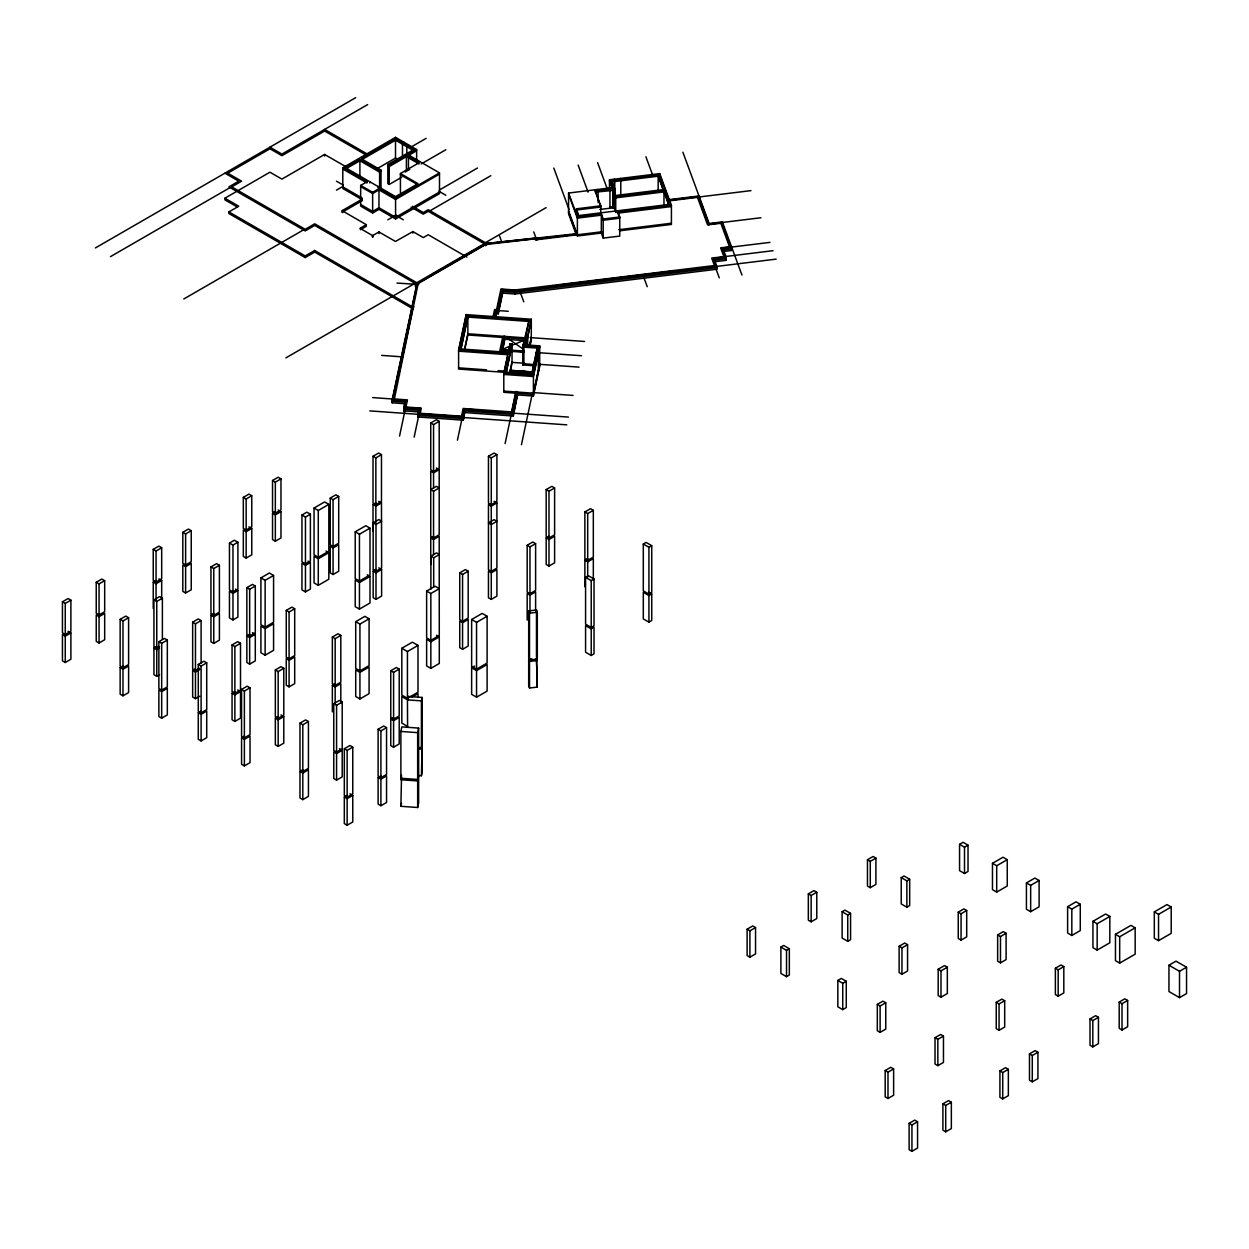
<?xml version="1.0" encoding="UTF-8"?>
<svg xmlns="http://www.w3.org/2000/svg" width="1249" height="1249" viewBox="0 0 1249 1249"><rect width="100%" height="100%" fill="white"/><g stroke="black" fill="none" stroke-linecap="round" stroke-linejoin="round"><path stroke-width="1.5" d="M392.17 401.179L405.207 402.116L405.207 403.739L392.17 402.803L392.17 401.179L416.76 285.568L415.355 284.756L415.355 286.38L416.76 287.192M392.17 402.803L416.354 289.097M398.681 375.012L413.2 306.801M536.492 240.292L536.492 238.668L485.736 244.539L418.165 283.539L394.387 398.962L407.439 399.883L407.19 401.023L405.207 400.898L403.692 408.017L419.102 409.11L418.009 414.309M464.909 412.592L513.308 416.026L517.804 393.294L513.308 414.403L464.909 410.968L463.285 420.179L418.04 416.979L419.102 411.951L403.692 410.859L405.207 402.116M403.692 410.859L405.207 403.739M406.003 400.945L404.582 407.627L419.992 408.72L418.899 413.903L462.552 416.994L464.206 409.235L481.006 410.437M406.393 400.976L405.035 407.424L420.445 408.517L419.336 413.7L462.208 416.744L463.863 408.985L481.052 410.203M399.539 436.088L405.472 408.142M407.19 401.023L405.909 407.018L421.335 408.111L420.226 413.294L461.521 416.229L463.16 408.47L511.575 411.905L515.79 392.061M418.04 416.979L419.102 410.328L403.692 409.235M414.153 437.134L418.993 414.371M506.095 372.436L458.602 369.064L458.602 349.97L466.127 314.607L531.325 319.229L531.293 339.962L530.122 345.458M466.127 315.825L458.602 351.188L508 354.7L508 353.483L458.602 349.97M523.893 345.973L529.108 320.228L467.86 315.888L460.819 348.971L508.234 352.327L510.06 343.772L512.028 343.912L512.028 363.022L510.029 372.452M461.209 348.346L467.86 317.105L529.108 321.446M464.3 350.313L467.829 333.764L502.894 336.262L499.865 350.516L524.424 352.312M464.722 349.689L467.86 334.982L467.86 315.888M457.431 440.194L462.271 417.447M463.285 420.179L464.909 409.75L568.436 417.088M400.882 731.461L401.85 726.887L418.634 728.089L418.634 774.895L417.666 779.454L400.882 778.268L400.882 731.461L417.666 732.648L418.634 728.089M408.314 696.458L407.596 699.893L421.413 700.861L422.146 697.442L408.314 696.458L408.314 700.361M492.98 317.121L494.588 309.549L496.556 309.69L500.958 288.987L515.025 289.987L714.428 265.522L711.696 258.09L723.858 256.607L720.642 247.833L729.494 246.756L720.845 223.259M493.698 317.496L495.275 310.064L497.258 310.205L501.661 289.503L514.931 290.439M494.058 317.683L495.619 310.33L497.602 310.47L502.004 289.752L514.931 290.674M494.776 318.042L496.321 310.829L498.289 310.97L502.691 290.268L515.119 291.158L776.175 259.121M495.166 317.465L496.321 312.047L498.289 312.188L502.691 291.485L515.119 292.375L716.785 267.629L716.785 269.253L515.119 293.999L502.691 293.109L498.289 313.827L496.321 313.686L495.556 317.293M400.882 778.268L401.522 775.223M417.666 807.494L417.666 780.922L418.634 776.363L418.634 802.935L417.666 807.494L400.882 806.308L401.522 776.691M480.709 410.874L480.943 409.734M400.882 806.308L401.522 803.263M504.003 335.747L500.974 350.017L508.452 350.547M524.424 351.094L502.082 349.517L504.877 336.403L527.219 337.979M515.025 289.987L515.119 291.158M504.877 339.244L502.082 352.359L504.877 337.62L504.877 339.244L525.345 340.696M417.962 747.433L421.413 747.683L422.146 744.263L422.146 697.442M421.413 775.723L422.146 745.715L422.146 772.288L421.413 775.723L417.962 775.473M539.693 364.973L533.401 394.403L503.8 392.311L503.8 373.217L508 353.483M504.174 372.639L507.609 356.496M508.234 353.561L510.06 345.005M512.028 345.146L506.017 373.435L512.028 343.912M509.592 373.108L511.996 361.788M510.357 371.921L521.223 372.702M510.685 370.391L521.551 371.156M515.369 374.278L516.118 370.766M533.823 365.723L522.847 364.942L522.847 345.848L529.108 320.228M523.097 345.926L522.847 347.066L537.476 348.096L532.09 373.42M531.325 319.229L525.86 344.896L539.693 345.879L539.662 366.597L533.401 396.027L517.804 394.918M505.096 443.582L516.196 391.39M525.86 346.114L531.325 320.447M514.369 402.553L516.586 392.108M514.76 402.584L516.977 392.139M522.847 364.942L523.097 344.708M513.308 413.185L517.773 392.202M521.442 373.982L522.16 370.625L524.143 370.766L523.425 374.122M521.817 374.622L522.597 370.937L523.581 371.015L522.8 374.7M522.785 371.25L522.207 372.764M523.269 371.281L523.19 372.842M529.685 344.693L531.293 337.105M529.717 345.911L531.325 338.338M524.174 372.905L533.182 373.841M524.502 371.375L533.51 372.296M522.847 345.848L537.476 346.879L531.699 374.029L506.017 372.202M533.401 396.027L533.432 375.309L539.693 345.879M539.693 347.097L533.432 376.527L503.8 374.435M521.442 444.738L532.542 392.545L573.041 395.418M538.303 370.141L533.401 393.185L503.769 391.093M539.053 366.613L539.662 363.756M360.212 228.208L366.3 224.664L366.3 226.288L360.321 229.738M362.241 199.044L342.413 210.503L342.335 212.424M95.408 247.942L355.668 97.687M367.643 104.588L281.915 154.08L269.956 147.179M110.474 256.638L230.113 187.569M237.216 206.959L224.882 199.84L224.882 198.216L269.925 172.206L281.899 179.107L324.615 154.454L346.582 167.132M413.325 309.034L314.686 252.095L305.193 257.575L228.895 213.532L228.895 211.908L238.746 206.21L224.882 198.216M362.163 199.684L342.788 188.505L342.788 167.772L395.511 137.343L416.62 149.537L416.62 159.685M344.443 168.037L347.737 166.148M379.04 148.069L382.335 146.164M385.629 144.26L388.923 142.37M381.007 171.316L379.602 172.128L359.899 160.746L345.614 168.99L345.614 167.772L359.899 159.529L379.602 170.91L381.007 170.098L381.007 189.192M371.156 165.617L361.304 159.934L395.511 140.185L413.809 150.754L413.809 149.537L395.511 138.967L361.304 158.717L381.007 170.098M406.831 146.726L408.251 144.697M336.465 190.129L343.1 186.288M411.171 146.992L426.128 138.358M375.965 169.349L395.511 158.061L398.29 159.669M401.725 177.233L389.251 184.43L387.83 183.619L387.83 164.525L413.809 149.537M387.83 164.525L389.251 165.336L406.409 155.422L419.086 162.745L400.429 173.502L400.429 192.596M416.62 150.754L407.83 155.828L407.83 154.611L416.62 149.537M407.83 154.611L439.492 172.893L439.492 193.626L395.574 218.981L378.962 209.379L372.639 213.048L360.664 206.132L360.664 185.414L367.003 181.761L367.003 182.978L342.788 168.99M183.806 298.979L303.445 229.91M405.098 172.034L409.766 169.333M421.194 163.962L445.831 149.739M360.664 185.414L372.639 192.315L378.962 188.661L395.574 198.248L439.492 172.893M342.445 212.111L362.241 200.667M401.991 194.141L405.207 192.284M439.492 174.111L395.574 199.465L378.962 189.879L372.639 193.533L360.664 186.632M228.895 211.908L305.193 255.951L314.686 250.471L413.325 307.41M387.83 219.793L396.136 215M439.305 190.067L477.493 168.022M439.492 191.987L395.574 217.342L378.962 207.756L372.639 211.409L360.664 204.508M360.196 228.411L372.28 235.437L372.483 237.123L372.733 235.515L378.962 231.971L395.48 241.447L412.888 231.58L423.286 237.591L428.22 234.734L466.876 257.06M430.062 210.769L490.795 175.703M285.849 357.901L414.996 283.336M485.377 242.712L546.125 207.631M415.355 283.539L485.736 242.915M429.999 275.732L485.736 243.555L535.883 237.997L536.914 239.792M430.281 275.904L485.736 243.883L577.179 234.328M415.355 284.756L485.736 244.133L486.829 244.757M62.45 601.784L68.086 598.536L70.896 600.16L70.896 631.213L65.26 634.461L62.45 632.837L62.45 601.784L65.26 603.408L70.896 600.16M96.235 582.284L101.856 579.036L104.682 580.66L104.682 611.698L99.046 614.961L96.235 613.321L96.235 582.284L99.046 583.908L104.682 580.66M153.237 549.373L158.873 546.125L161.683 547.749L161.683 578.787L156.063 582.034L153.237 580.41L153.237 549.373L156.063 550.996L161.683 547.749M182.807 532.308L188.427 529.061L191.238 530.684L191.238 561.722L185.617 564.97L182.807 563.346L182.807 532.308L185.617 533.932L191.238 530.684M243.321 497.367L248.957 494.104L251.767 495.728L251.767 526.781L246.147 530.029L243.321 528.405L243.321 497.367L246.147 498.991L251.767 495.728M272.532 480.49L278.168 477.243L280.978 478.867L280.978 509.92L275.342 513.167L272.532 511.544L272.532 480.49L275.342 482.13L280.978 478.867M153.237 608.45L153.237 582.128L156.063 580.504M278.168 509.998L280.978 511.622L280.978 537.96L275.342 541.207L272.532 539.584L272.532 513.245L275.342 511.622M373.029 456.275L378.666 453.028L381.476 454.652L381.476 501.458L375.855 504.721L373.029 503.097L373.029 456.275L375.855 457.899L381.476 454.652M430.749 422.958L436.385 419.711L439.195 421.335L439.195 468.141L433.559 471.404L430.749 469.765L430.749 422.958L433.559 424.582L439.195 421.335M65.26 636.163L70.896 632.915L70.896 659.238L65.26 662.501L62.45 660.877L62.45 634.539L65.26 636.163L65.26 662.501M99.046 616.663L104.682 613.415L104.682 639.738L99.046 642.985L96.235 641.361L96.235 615.039L99.046 616.663L99.046 642.985M153.237 582.128L156.063 583.751L161.683 580.504L161.683 599.301M185.617 566.687L191.238 563.424L191.238 589.762L185.617 593.01L182.807 591.386L182.807 565.063L185.617 566.687L185.617 593.01M246.147 531.731L251.767 528.483L251.767 554.821L246.147 558.069L243.321 556.445L243.321 530.107L246.147 531.731L246.147 558.069M272.532 513.245L275.342 514.869L280.978 511.622M229.457 543.065L234.375 540.224L237.903 542.253L237.903 589.06L232.97 591.917L229.457 589.871L229.457 543.065L232.97 545.095L237.903 542.253M120.154 619.348L125.79 616.085L128.6 617.724L128.6 664.53L122.98 667.778L120.154 666.154L120.154 619.348L122.98 620.972L128.6 617.724M159.575 646.654L156.765 648.278L153.939 646.654L153.939 599.832L159.575 596.585L162.386 598.209L162.386 639.176M210.956 566.921L216.577 563.674L219.402 565.297L219.402 612.104L213.766 615.367L210.956 613.727L210.956 566.921L213.766 568.545L219.402 565.297M330.251 498.054L335.872 494.807L338.698 496.431L338.698 543.237L333.061 546.484L330.251 544.861L330.251 498.054L333.061 499.678L338.698 496.431M301.946 515.025L306.864 512.184L310.392 514.213L310.392 561.035L305.459 563.877L301.946 561.847L301.946 515.025L305.459 517.055L310.392 514.213M314.045 508.046L324.599 501.942L328.83 504.377L328.83 551.199L318.276 557.288L314.045 554.853L314.045 508.046L318.276 510.482L328.83 504.377M153.939 599.832L156.765 601.456L162.386 598.209M373.029 531.122L373.029 504.549L375.855 502.925M373.029 504.549L375.855 506.173L381.476 502.925L381.616 568.03L375.996 571.277L373.17 569.653L373.17 522.831L378.806 519.584L381.616 521.208L375.996 524.455L373.17 522.831M433.559 472.856L439.195 469.608L439.195 534.791L433.559 538.038L430.749 536.414L430.749 471.232L433.559 472.856L433.559 488.047M232.97 593.369L237.903 590.527L237.903 617.1L232.97 619.941L229.457 617.912L229.457 591.339L232.97 593.369L232.97 619.941M260.916 577.897L269.362 573.01L273.578 575.446L273.578 622.267L265.131 627.139L260.916 624.703L260.916 577.897L265.131 580.332L273.578 575.446M246.849 587.654L252.47 584.391L255.296 586.015L255.296 632.837L249.659 636.084L246.849 634.461L246.849 587.654L249.659 589.278L255.296 586.015M158.873 641.689L164.493 638.442L167.319 640.066L167.319 686.872L161.683 690.119L158.873 688.496L158.873 641.689L161.683 643.313L167.319 640.066M199.684 668.184L195.469 670.619L192.658 668.996L192.658 622.189L198.279 618.942L201.105 620.566L201.105 663.469M192.658 622.189L195.469 623.813L201.105 620.566M355.216 531.809L365.785 525.72L370.001 528.155L370.001 574.962L359.447 581.066L355.216 578.63L355.216 531.809L359.447 534.244L370.001 528.155M120.154 667.622L122.98 669.245L128.6 665.982L128.6 692.571L122.98 695.818L120.154 694.194L120.154 667.622L122.98 665.982M159.575 674.679L156.765 676.318L153.939 674.679L153.939 648.106L156.765 646.482M210.956 615.195L213.766 616.819L219.402 613.571L219.402 640.144L213.766 643.391L210.956 641.767L210.956 615.195L213.766 613.571M488.453 456.275L494.089 453.028L496.899 454.652L496.899 501.458L491.279 504.721L488.453 503.097L488.453 456.275L491.279 457.899L496.899 454.652M153.939 648.106L156.765 649.73L159.575 648.106M333.061 547.952L338.698 544.705L338.698 571.277L333.061 574.524L330.251 572.901L330.251 546.328L333.061 547.952L333.061 574.524M305.459 565.329L310.392 562.487L310.392 589.06L305.459 591.917L301.946 589.871L301.946 563.299L305.459 565.329L305.459 591.917M433.559 491.232L439.195 487.969L436.385 486.345L430.749 489.592L433.559 491.232L433.559 538.038M318.276 558.756L328.83 552.651L328.83 579.239L318.276 585.328L314.045 582.893L314.045 556.32L318.276 558.756L318.276 585.328M286.255 610.402L291.891 607.155L294.702 608.778L294.702 655.584L289.081 658.832L286.255 657.208L286.255 610.402L289.081 612.026L294.702 608.778M252.47 632.665L255.296 634.289L255.296 660.877L249.659 664.125L246.849 662.501L246.849 635.928L249.659 634.289M198.279 664.452L203.915 661.189L206.725 662.813L206.725 709.635L201.105 712.882L198.279 711.259L198.279 664.452L201.105 666.076L206.725 662.813M232.064 644.937L237.7 641.689L240.511 643.313L240.511 690.119L234.874 693.382L232.064 691.759L232.064 644.937L234.874 646.56L240.511 643.313M199.684 696.224L195.469 698.659L192.658 697.036L192.658 670.463L195.469 668.839M246.849 635.928L249.659 637.552L255.296 634.289M265.131 628.606L273.578 623.719L273.578 650.307L265.131 655.179L260.916 652.743L260.916 626.171L265.131 628.606L265.131 655.179M161.683 691.587L167.319 688.34L167.319 714.912L161.683 718.159L158.873 716.536L158.873 689.963L161.683 691.587L161.683 718.159M192.658 670.463L195.469 672.087L199.684 669.651M378.806 567.858L381.616 569.482L381.616 596.054L375.996 599.317L373.17 597.678L373.17 571.105L375.996 569.482M430.749 564.454L430.749 537.866L433.559 536.243M373.17 571.105L375.996 572.729L381.616 569.482M430.749 537.866L433.559 539.506L439.195 536.243L439.289 635.444L430.843 640.331L426.627 637.88L426.627 591.074L435.074 586.203L439.289 588.638L430.843 593.509L426.627 591.074M491.279 506.173L496.899 502.925L496.899 568.108L491.279 571.355L488.453 569.731L488.453 504.549L491.279 506.173L491.279 523.269M359.447 582.518L370.001 576.429L370.001 603.002L359.447 609.106L355.216 606.655L355.216 580.082L359.447 582.518L359.447 609.106M430.889 556.164L436.526 552.901L439.336 554.525L433.7 557.788L430.889 556.164L430.889 589.309M546.172 489.592L551.808 486.345L554.618 487.969L554.618 534.791L548.982 538.038L546.172 536.414L546.172 489.592L548.982 491.232L554.618 487.969M491.279 524.549L496.899 521.286L494.089 519.662L488.453 522.925L491.279 524.549L491.279 571.355M355.715 621.659L364.864 616.366L369.079 618.801L369.079 665.623L359.931 670.9L355.715 668.465L355.715 621.659L359.931 624.094L369.079 618.801M198.279 712.711L201.105 714.35L206.725 711.087L206.725 737.675L201.105 740.922L198.279 739.299L198.279 712.711L201.105 711.087M237.7 689.963L240.511 691.587L240.511 718.159L234.874 721.407L232.064 719.783L232.064 693.211L234.874 691.587M289.081 660.299L294.702 657.052L294.702 683.625L289.081 686.872L286.255 685.248L286.255 658.676L289.081 660.299L289.081 686.872M241.572 689.432L247.193 686.185L250.019 687.809L250.019 734.615L244.382 737.878L241.572 736.239L241.572 689.432L244.382 691.056L250.019 687.809M275.342 669.932L280.978 666.685L283.788 668.309L283.788 715.115L278.168 718.362L275.342 716.739L275.342 669.932L278.168 671.556L283.788 668.309M332.359 637.021L337.995 633.774L340.805 635.398L340.805 682.204L335.169 685.451L332.359 683.827L332.359 637.021L335.169 638.645L340.805 635.398M232.064 693.211L234.874 694.834L240.511 691.587M459.741 572.823L465.377 569.56L468.188 571.199L468.188 618.005L462.567 621.253L459.741 619.629L459.741 572.823L462.567 574.446L468.188 571.199M527.172 545.267L532.792 542.019L535.618 543.643L535.618 590.449L529.982 593.697L527.172 592.073L527.172 545.267L529.982 546.89L535.618 543.643M584.875 511.949L590.512 508.702L593.322 510.326L593.322 557.132L587.701 560.379L584.875 558.756L584.875 511.949L587.701 513.573L593.322 510.326M546.172 537.866L548.982 539.506L554.618 536.243L554.618 562.815L548.982 566.078L546.172 564.454L546.172 537.866L548.982 536.243M491.279 572.823L496.899 569.56L496.899 596.148L491.279 599.395L488.453 597.771L488.453 571.199L491.279 572.823L491.279 599.395M241.572 737.706L244.382 739.33L250.019 736.083L250.019 762.655L244.382 765.902L241.572 764.279L241.572 737.706L244.382 736.083M280.978 714.959L283.788 716.583L283.788 743.155L278.168 746.402L275.342 744.779L275.342 718.206L278.168 716.583M332.359 711.868L332.359 685.295L335.169 683.671M359.931 672.368L369.079 667.075L369.079 693.663L359.931 698.94L355.715 696.505L355.715 669.932L359.931 672.368L359.931 698.94M401.819 648.262L412.373 642.173L417.993 645.421L417.993 692.227L407.439 698.332L401.819 695.084L401.819 648.262L407.439 651.525L417.993 645.421M275.342 718.206L278.168 719.83L283.788 716.583M332.359 685.295L335.169 686.919L340.805 683.671L340.805 702.641M462.567 622.72L468.188 619.457L468.188 646.045L462.567 649.293L459.741 647.669L459.741 621.096L462.567 622.72L462.567 649.293M430.843 641.783L439.289 636.912L439.289 663.484L430.843 668.356L426.627 665.92L426.627 639.347L430.843 641.783L430.843 668.356M471.638 619.504L482.192 613.4L487.11 616.257L487.11 663.063L476.556 669.152L471.638 666.31L471.638 619.504L476.556 622.345L487.11 616.257M299.979 723.155L305.615 719.908L308.425 721.532L308.425 768.338L302.804 771.601L299.979 769.977L299.979 723.155L302.804 724.779L308.425 721.532M333.764 703.655L339.4 700.408L342.21 702.032L342.21 748.838L336.574 752.085L333.764 750.462L333.764 703.655L336.574 705.279L342.21 702.032M390.765 670.744L396.401 667.497L399.212 669.121L399.212 715.927L393.591 719.174L390.765 717.551L390.765 670.744L393.591 672.368L399.212 669.121M584.875 586.796L584.875 560.223L587.701 558.6M527.172 620.113L527.172 593.54L529.982 595.164L535.618 591.917L535.618 610.902M584.875 560.223L587.701 561.847L593.322 558.6L593.322 579.474M585.578 577.366L588.404 575.742L594.024 578.99L594.024 625.796L591.214 627.435L585.578 624.172L585.578 577.366L591.214 580.613L594.024 578.99M643.297 544.049L646.108 542.425L651.744 545.672L651.744 592.479L648.934 594.102L643.297 590.855L643.297 544.049L648.934 547.296L651.744 545.672M411.967 697.176L417.993 693.695L417.993 697.488M471.638 667.778L476.556 670.619L487.11 664.515L487.11 691.103L476.556 697.192L471.638 694.35L471.638 667.778L474.651 666.029M299.979 771.429L302.804 773.053L308.425 769.806L308.425 796.378L302.804 799.641L299.979 798.002L299.979 771.429L302.804 769.806M390.765 719.018L393.591 720.642L399.212 717.394L399.212 743.967L393.591 747.214L390.765 745.591L390.765 719.018L393.591 717.394M344.318 748.76L349.954 745.512L352.764 747.136L352.764 793.942L347.144 797.19L344.318 795.566L344.318 748.76L347.144 750.384L352.764 747.136M378.104 729.26L383.74 726.012L386.55 727.636L386.55 774.442L380.914 777.69L378.104 776.066L378.104 729.26L380.914 730.884L386.55 727.636M336.574 753.553L342.21 750.306L342.21 776.878L336.574 780.125L333.764 778.502L333.764 751.929L336.574 753.553L336.574 780.125M591.214 628.887L594.024 627.263L594.024 653.836L591.214 655.46L585.578 652.212L585.578 625.64L591.214 628.887L591.214 655.46M648.934 595.57L651.744 593.946L651.744 620.519L648.934 622.143L643.297 618.895L643.297 592.323L648.934 595.57L648.934 622.143M349.954 793.786L352.764 795.41L352.764 821.983L347.144 825.23L344.318 823.606L344.318 797.034L347.144 795.41M378.104 777.534L380.914 779.157L386.55 775.91L386.55 802.482L380.914 805.73L378.104 804.106L378.104 777.534L380.914 775.91M344.318 797.034L347.144 798.657L352.764 795.41M747.105 929.209L752.741 925.962L755.551 927.585L755.551 953.924L749.915 957.171L747.105 955.547L747.105 929.209L749.915 930.833L755.551 927.585M808.337 893.862L813.973 890.615L816.784 892.239L816.784 918.561L811.147 921.824L808.337 920.201L808.337 893.862L811.147 895.486L816.784 892.239M867.462 859.734L873.082 856.486L875.908 858.11L875.908 884.433L870.272 887.68L867.462 886.056L867.462 859.734L870.272 861.357L875.908 858.11M780.89 947.085L783.701 945.462L789.337 948.725L789.337 975.047L786.527 976.671L780.89 973.424L780.89 947.085L786.527 950.348L789.337 948.725M842.123 911.739L844.933 910.115L850.569 913.362L850.569 939.701L847.743 941.324L842.123 938.077L842.123 911.739L847.743 914.986L850.569 913.362M901.232 877.61L904.057 875.986L909.678 879.234L909.678 905.572L906.868 907.196L901.232 903.933L901.232 877.61L906.868 880.857L909.678 879.234M959.575 844.324L963.088 842.294L968.022 845.136L968.022 871.474L964.509 873.504L959.575 870.662L959.575 844.324L964.509 847.165L968.022 845.136M992.471 863.324L1003.041 857.22L1007.256 859.671L1007.256 885.994L996.702 892.083L992.471 889.647L992.471 863.324L996.702 865.76L1007.256 859.671M837.829 980.449L841.342 978.42L846.26 981.261L846.26 1007.584L842.747 1009.629L837.829 1006.788L837.829 980.449L842.747 983.291L846.26 981.261M899.124 946.274L904.76 943.026L907.57 944.65L907.57 970.988L901.95 974.236L899.124 972.612L899.124 946.274L901.95 947.897L907.57 944.65M958.248 912.145L963.869 908.897L966.695 910.521L966.695 936.859L961.059 940.107L958.248 938.483L958.248 912.145L961.059 913.768L966.695 910.521M1026.428 882.934L1034.875 878.047L1039.106 880.483L1039.106 906.821L1030.659 911.692L1026.428 909.256L1026.428 882.934L1030.659 885.369L1039.106 880.483M877.313 1004.383L882.934 1001.136L885.76 1002.76L885.76 1029.098L880.123 1032.345L877.313 1030.722L877.313 1004.383L880.123 1006.007L885.76 1002.76M938.186 969.24L944.525 965.586L947.335 967.21L947.335 993.533L940.997 997.186L938.186 995.562L938.186 969.24L940.997 970.863L947.335 967.21M997.654 934.908L1003.29 931.645L1006.101 933.284L1006.101 959.607L1000.48 962.854L997.654 961.23L997.654 934.908L1000.48 936.531L1006.101 933.284M1067.614 906.696L1076.06 901.825L1080.276 904.26L1080.276 930.583L1071.829 935.47L1067.614 933.034L1067.614 906.696L1071.829 909.131L1080.276 904.26M1092.937 921.325L1105.615 914.018L1109.83 916.454L1109.83 942.776L1097.168 950.099L1092.937 947.663L1092.937 921.325L1097.168 923.76L1109.83 916.454M935.017 1037.7L940.653 1034.453L943.463 1036.077L943.463 1062.415L937.843 1065.662L935.017 1064.039L935.017 1037.7L937.843 1039.324L943.463 1036.077M996.249 1002.354L1001.885 999.106L1004.696 1000.73L1004.696 1027.053L999.059 1030.316L996.249 1028.692L996.249 1002.354L999.059 1003.977L1004.696 1000.73M1055.374 968.225L1060.994 964.977L1063.82 966.601L1063.82 992.924L1058.184 996.171L1055.374 994.547L1055.374 968.225L1058.184 969.849L1063.82 966.601M1115.466 934.33L1130.954 925.384L1135.169 927.82L1135.169 954.158L1119.682 963.104L1115.466 960.653L1115.466 934.33L1119.682 936.766L1135.169 927.82M1154.31 911.895L1166.988 904.588L1171.203 907.024L1171.203 933.346L1158.541 940.669L1154.31 938.233L1154.31 911.895L1158.541 914.33L1171.203 907.024M885.182 1070.534L890.818 1067.286L893.628 1068.91L893.628 1095.232L887.992 1098.495L885.182 1096.856L885.182 1070.534L887.992 1072.157L893.628 1068.91M1168.955 965.212L1175.996 961.152L1186.55 967.241L1186.55 993.579L1179.509 997.639L1168.955 991.534L1168.955 965.212L1179.509 971.3L1186.55 967.241M909.116 1123.366L914.752 1120.103L917.562 1121.743L917.562 1148.065L911.942 1151.313L909.116 1149.689L909.116 1123.366L911.942 1124.99L917.562 1121.743M942.901 1103.851L948.537 1100.603L951.348 1102.227L951.348 1128.565L945.712 1131.813L942.901 1130.189L942.901 1103.851L945.712 1105.474L951.348 1102.227M999.918 1070.939L1005.539 1067.692L1008.349 1069.316L1008.349 1095.654L1002.728 1098.901L999.918 1097.278L999.918 1070.939L1002.728 1072.563L1008.349 1069.316M1029.473 1053.875L1035.093 1050.628L1037.919 1052.251L1037.919 1078.59L1032.283 1081.837L1029.473 1080.213L1029.473 1053.875L1032.283 1055.499L1037.919 1052.251M1090.002 1018.934L1095.623 1015.687L1098.449 1017.311L1098.449 1043.633L1092.813 1046.896L1090.002 1045.257L1090.002 1018.934L1092.813 1020.558L1098.449 1017.311M1119.198 1002.073L1124.834 998.825L1127.644 1000.449L1127.644 1026.772L1122.024 1030.019L1119.198 1028.395L1119.198 1002.073L1122.024 1003.696L1127.644 1000.449M372.951 235.452L372.827 237.123M502.082 349.517L525.704 339.541M609.465 189.942L609.465 179.778L659.706 173.595L671.416 205.32L671.416 224.43L619.785 230.784M611.838 180.668L658.176 174.969L663.562 190.8L658.176 176.187L611.838 181.886L611.838 180.668L614.898 188.989L614.898 208.083L612.791 207.88L612.791 188.771L595.273 190.925L600.769 207.037L576.429 210.035L578.912 216.748L576.429 208.817L600.769 205.82L600.769 212.408M576.289 234.75L568.56 213.766L568.576 193.049L612.385 187.647L609.465 179.778M612.791 188.771L614.898 188.989M595.273 192.159L614.898 190.207L611.838 181.886M615.289 211.05L615.289 195.515L663.562 189.583M615.289 195.515L615.695 196.639L663.984 190.707L669.058 205.663L663.984 191.924L615.695 197.857L615.289 196.733M668.668 199.699L699.003 195.968L709.135 223.509L722.375 221.885L741.953 275.061M609.949 207.022L614.789 206.6L613.602 203.384M668.699 200.168L698.378 196.515L708.526 224.055L721.766 222.431L730.915 247.286L722.047 248.364L725.279 257.138L713.882 258.527M669.027 200.355L698.082 196.796L708.214 224.336L721.454 222.712L730.93 248.801M699.362 196.952L750.961 190.629M668.668 200.917L699.003 197.186L709.135 224.742M599.785 209.473L612.791 207.88M578.912 215.531L669.058 204.446M568.576 193.049L577.381 216.904L601.331 213.954L603.189 219.012L603.189 238.106L619.738 236.077L619.738 216.983L617.88 211.924L671.416 205.32M601.784 215.109L577.381 218.122L568.576 194.266M617.88 211.924L617.88 213.142L671.416 206.553M603.189 219.012L619.738 216.983M576.929 233.657L486.829 243.539L428.235 209.707L423.302 212.549L412.545 206.335M536.305 239.121L577.085 234.109M601.753 231.783L535.384 239.933L534.962 238.809M618.77 229.707L671.384 223.243M576.929 234.874L568.56 212.143L577.381 235.999L601.784 233.001M722.578 222.447L760.938 217.748M731.571 248.894L722.999 249.941L722.999 251.564L731.571 250.518L731.571 248.894L722.094 223.149L707.605 224.882L697.457 197.342M730.446 247.099L721.579 248.192L726.231 260.338L714.053 261.822L714.053 260.198L726.231 258.715L726.231 260.338M731.649 247.068L770.009 242.368M731.852 247.63L722.999 248.723L726.231 257.497L714.053 258.98M725.856 256.482L773.069 250.69M713.803 258.309L724.81 256.966M557.366 285.256L673.804 270.971M557.444 285.49L673.882 271.205M528.686 610.933L536.477 609.98L537.304 612.229L537.304 659.035L529.514 659.987L528.686 657.739L528.686 610.933L529.514 613.181L529.514 659.987M529.514 613.181L537.304 612.229M537.304 687.075L536.477 658.254L537.304 687.075L529.514 688.027L528.686 685.779L528.686 659.207L531.793 658.816M528.686 659.207L529.514 661.455L537.304 660.502M396.979 283.07L418.743 284.491M502.629 290.564L512.512 291.251M498.382 310.579L508.265 311.282M412.014 306.708L413.981 306.848M527.702 337.511L525.72 337.371L525.72 336.153M530.185 337.605L584.516 341.461M467.86 334.982L525.345 339.072M512.199 350.813L523.409 351.609M538.787 352.702L581.488 355.715M523.862 362.632L523.315 363.756L533.916 364.505M511.762 362.351L524.721 363.272M538.553 364.255L579.068 367.128M523.097 363.802L523.893 363.865L523.893 344.755M381.601 355.387L401.351 356.792M510.185 370.344L522.035 371.187M522.535 371.234L523.518 371.296M524.018 371.328L532.48 371.937M458.57 367.846L486.532 369.829M498.086 370.656L504.674 371.125M509.857 371.89L521.707 372.733M523.69 372.873L532.152 373.467M513.698 373.435L520.958 373.951M514.604 373.794L517.992 374.029M503.8 373.217L533.432 375.309M397.494 374.934L399.477 375.059M513.573 402.49L515.556 402.631M372.624 397.588L392.373 398.993M405.207 400.898L392.17 399.961L416.76 284.35L314.717 225.429L305.209 230.924L228.91 186.882L238.778 181.183L224.914 173.174M369.798 410.89L566.781 424.847M418.04 415.355L463.285 418.556M417.962 748.9L421.413 749.135M400.882 779.735L417.666 780.922M414.153 159.482L409.859 157.015L409.859 155.782M419.086 163.962L406.409 156.64L389.251 166.554L387.83 165.742M439.258 191.456L445.831 195.25M324.631 129.412L367.565 154.205M400.429 173.502L418.025 183.665L395.574 196.624L345.614 167.772M366.082 154.97L324.631 131.036L281.915 155.703L269.956 148.803L227.724 173.174L241.588 181.183L231.736 186.882L305.209 229.301L314.717 223.805L416.76 282.727M400.429 174.719L418.025 184.883M484.331 243.727L428.235 211.331L423.302 214.172L411.124 207.147M347.222 169.926L350.438 171.784M379.587 188.615L382.787 190.457M342.788 167.772L367.003 181.761M336.465 181.183L343.147 185.039M396.636 215.921L403.318 219.793M342.788 186.882L362.163 198.06M366.3 224.664L342.335 210.8M436.385 467.985L439.195 469.608M494.089 501.302L496.899 502.925M648.934 592.323L651.744 593.946M378.666 501.302L381.476 502.925M326.02 551.028L328.83 552.651M367.19 574.805L370.001 576.429M248.957 526.859L251.767 528.483M308.05 561.144L310.392 562.487M436.479 635.288L439.289 636.912M235.546 589.169L237.903 590.527M158.873 578.865L161.683 580.504M407.439 726.372L401.819 723.109L401.819 696.536L407.439 699.799L407.596 727.199M339.4 748.682L342.21 750.306M68.086 631.291L70.896 632.915M504.877 336.403L523.222 349.111M660.346 176.577L670.76 204.789M609.465 180.996L611.791 187.303M617.88 213.142L619.738 218.2L603.189 220.23L601.331 215.171M613.681 204.758L614.898 208.083M595.273 190.925L600.769 205.82M603.189 238.106L601.331 233.048L601.331 213.954M722.999 249.941L726.231 258.715M682.891 152.237L699.003 195.968M708.511 224.633L699.003 197.186M713.647 257.856L716.785 266.396M714.053 260.198L716.785 267.629M714.053 261.822L716.785 269.253M715.131 266.599L719.268 277.84M645.905 156.781L653.071 176.265M673.633 270.518L674.038 271.642M643.079 275.451L647.232 286.692M597.615 162.713L607.389 189.27M613.321 205.367L615.991 212.611M578.146 165.102L588.092 192.143M553.807 168.084L569.076 209.567M568.56 210.925L577.335 234.781M557.195 284.819L557.6 285.943M533.745 231.908L535.821 237.529M499.569 236.108L501.645 241.728M519.631 290.595L523.784 301.836M537.304 659.035L536.477 656.787L536.477 609.98M1179.509 971.3L1179.509 997.639M1158.541 914.33L1158.541 940.669M1122.024 1003.696L1122.024 1030.019M1119.682 936.766L1119.682 963.104M1097.168 923.76L1097.168 950.099M1092.813 1020.558L1092.813 1046.896M1071.829 909.131L1071.829 935.47M1058.184 969.849L1058.184 996.171M1032.283 1055.499L1032.283 1081.837M1030.659 885.369L1030.659 911.692M1002.728 1072.563L1002.728 1098.901M1000.48 936.531L1000.48 962.854M999.059 1003.977L999.059 1030.316M996.702 865.76L996.702 892.083M964.509 847.165L964.509 873.504M961.059 913.768L961.059 940.107M945.712 1105.474L945.712 1131.813M940.997 970.863L940.997 997.186M937.843 1039.324L937.843 1065.662M911.942 1124.99L911.942 1151.313M906.868 880.857L906.868 907.196M901.95 947.897L901.95 974.236M887.992 1072.157L887.992 1098.495M880.123 1006.007L880.123 1032.345M870.272 861.357L870.272 887.68M847.743 914.986L847.743 941.324M842.747 983.291L842.747 1009.629M811.147 895.486L811.147 921.824M786.527 950.348L786.527 976.671M749.915 930.833L749.915 957.171M722.094 223.149L722.094 224.773M663.984 190.707L663.984 206.226M659.706 173.595L659.706 174.813M658.176 174.969L658.176 190.488M648.934 547.296L648.934 594.102M620.784 179.559L620.784 195.094M620.378 178.435L620.378 179.669M615.695 196.639L615.695 212.174M614.758 180.309L614.758 199.403M614.336 179.185L614.336 180.402M612.962 189.224L612.962 208.318M609.965 189.13L609.965 208.224M598.099 190.582L598.099 202.525M597.678 189.458L597.678 190.675M591.214 580.613L591.214 627.435M587.701 513.573L587.701 560.379M587.701 561.847L587.701 577.038M577.381 216.904L577.381 235.999M576.429 208.817L576.429 213.61M548.982 491.232L548.982 538.038M548.982 539.506L548.982 566.078M539.084 348.736L539.084 367.83M538.335 352.265L538.335 371.359M537.476 346.879L537.476 353.467M537.117 348.596L537.117 353.389M536.352 352.124L536.352 358.713M529.982 546.89L529.982 593.697M529.982 595.164L529.982 612.244M529.514 661.455L529.514 688.027M527.702 336.293L527.702 344.662M526.75 340.758L526.75 345.551M526.219 343.241L526.219 344.459L524.237 344.318L524.237 343.1M515.119 292.375L515.119 293.999M513.308 414.403L513.308 416.026M510.06 343.772L510.06 348.58M502.691 291.485L502.691 293.109M498.289 312.188L498.289 313.827M496.321 312.047L496.321 313.686M491.279 457.899L491.279 504.721M485.736 244.133L485.736 245.756M476.556 622.345L476.556 669.152M476.556 670.619L476.556 697.192M466.127 314.607L466.127 319.401M462.567 574.446L462.567 621.253M433.7 557.788L433.7 587.046M433.559 424.582L433.559 471.404M433.559 539.506L433.559 554.681M430.843 593.509L430.843 640.331M421.413 700.861L421.413 747.683M418.446 160.746L417.041 162.776L417.041 161.558M417.666 732.648L417.666 779.454M412.888 231.58L412.888 233.204M408.454 156.609L408.454 170.332M407.439 651.525L407.439 698.332M406.831 145.508L406.831 153.877M406.409 155.422L406.409 170.941M403.88 142.183L403.88 143.401M402.475 142.995L402.475 156.718M395.511 137.343L395.511 138.561M395.511 138.967L395.511 158.061M395.574 198.248L395.574 218.981M393.591 672.368L393.591 719.174M393.591 720.642L393.591 747.214M389.251 165.336L389.251 184.43M380.914 730.884L380.914 777.69M380.914 779.157L380.914 805.73M379.602 170.91L379.602 188.209M378.962 188.661L378.962 209.379M378.962 231.971L378.962 233.61M377.979 186.46L377.979 187.693M375.996 524.455L375.996 571.277M375.996 572.729L375.996 599.317M375.855 457.899L375.855 504.721M375.855 506.173L375.855 523.269M372.639 192.315L372.639 213.048M369.751 181.714L369.751 182.932M359.899 159.529L359.899 176.843M359.931 624.094L359.931 670.9M359.447 534.244L359.447 581.066M347.144 750.384L347.144 797.19M347.144 798.657L347.144 825.23M342.445 210.488L342.445 212.517M336.574 705.279L336.574 752.085M335.169 638.645L335.169 685.451M335.169 686.919L335.169 703.999M333.061 499.678L333.061 546.484M324.615 154.454L324.615 156.078M318.276 510.482L318.276 557.288M314.686 250.471L314.686 252.095M305.459 517.055L305.459 563.877M305.193 255.951L305.193 257.575M302.804 724.779L302.804 771.601M302.804 773.053L302.804 799.641M289.081 612.026L289.081 658.832M278.168 671.556L278.168 718.362M278.168 719.83L278.168 746.402M275.342 482.13L275.342 513.167M275.342 514.869L275.342 541.207M265.131 580.332L265.131 627.139M249.659 589.278L249.659 636.084M249.659 637.552L249.659 664.125M246.147 498.991L246.147 530.029M244.382 691.056L244.382 737.878M244.382 739.33L244.382 765.902M234.874 646.56L234.874 693.382M234.874 694.834L234.874 721.407M232.97 545.095L232.97 591.917M213.766 568.545L213.766 615.367M213.766 616.819L213.766 643.391M201.105 666.076L201.105 712.882M201.105 714.35L201.105 740.922M195.469 623.813L195.469 670.619M195.469 672.087L195.469 698.659M185.617 533.932L185.617 564.97M161.683 643.313L161.683 690.119M156.765 601.456L156.765 648.278M156.765 649.73L156.765 676.318M156.063 550.996L156.063 582.034M156.063 583.751L156.063 600.675M122.98 620.972L122.98 667.778M122.98 669.245L122.98 695.818M99.046 583.908L99.046 614.961M65.26 603.408L65.26 634.461"/></g></svg>
